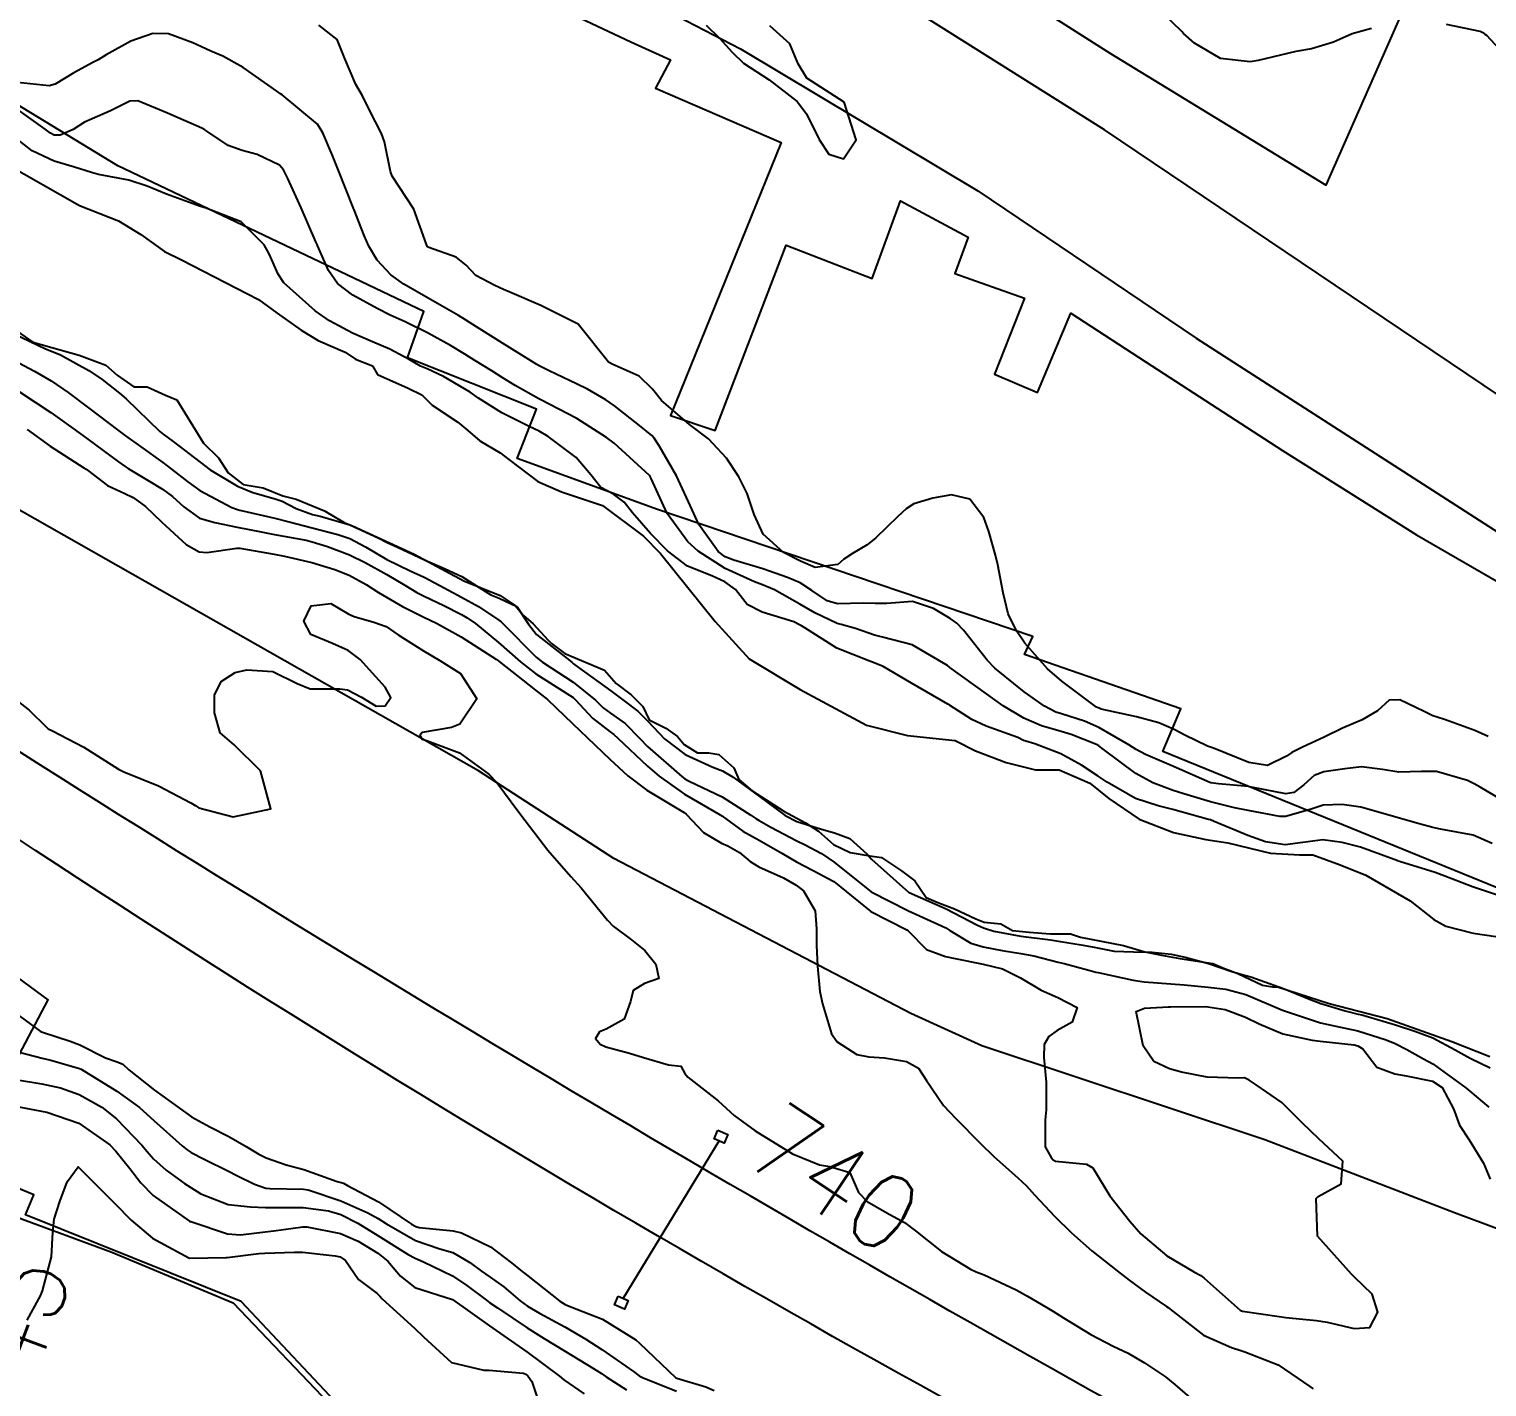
# Model space of a CAD drawing. Header units: metres. Extents: x 318500 to 325275, y 7408834 to 7428799.
# Drawn here: x 320770.1 to 320847.7, y 7409803.4 to 7409875.7 of the extents above; entities that cross this region are included whole.
import ezdxf
from ezdxf.enums import TextEntityAlignment as Align

# ---------------------------------------------------------------- set-up
doc = ezdxf.new("R2010")
doc.units = ezdxf.units.M
doc.header["$MEASUREMENT"] = 0
for name, color, linetype in [('Cotas', 45, 'Continuous'), ('Curvas de Nivel 1m', 11, 'Continuous'), ('Curvas de Nivel 5m', 15, 'Continuous'), ('Divisas', 45, 'Continuous'), ('Edificações', 30, 'Continuous'), ('Hidrografia', 140, 'Continuous'), ('Linha Férrea', 20, 'Continuous'), ('Pórticos', 45, 'Continuous'), ('Vias Primárias', 230, 'Continuous')]:
    doc.layers.add(name, color=color, linetype=linetype)
doc.styles.add('Style-STANDARD', font='STANDARD.shx')

msp = doc.modelspace()

# ---------------------------------------------------------------- linework, layer by layer
at = {"layer": 'Curvas de Nivel 1m', "flags": 128}
for points, elevation in [([(320847.743, 7409838.022), (320847.03, 7409838.341), (320845.478, 7409838.893), (320845.037, 7409839.044), (320844.809, 7409839.115), (320844.332, 7409839.351), (320843.049, 7409839.966), (320842.486, 7409839.941), (320841.858, 7409839.388), (320841.035, 7409838.894), (320839.991, 7409838.45), (320839.026, 7409837.975), (320837.873, 7409837.437), (320837.294, 7409837.168), (320837.013, 7409836.969), (320836.002, 7409836.468), (320835.007, 7409836.623), (320833.13, 7409837.387), (320833.019, 7409837.429), (320832.818, 7409837.503), (320831.595, 7409838.09), (320831.028, 7409838.379), (320830.225, 7409838.735), (320829.035, 7409839.069), (320827.148, 7409839.47), (320827.039, 7409839.519), (320826.995, 7409839.536), (320826.899, 7409839.582), (320825.06, 7409840.967), (320824.3, 7409841.622), (320823.09, 7409842.986), (320822.647, 7409843.645), (320822.207, 7409844.551), (320821.933, 7409845.652), (320821.651, 7409847.146), (320821.525, 7409847.656), (320821.169, 7409848.918), (320820.906, 7409849.664), (320820.168, 7409850.654), (320819.192, 7409850.876), (320818.19, 7409850.705), (320817.187, 7409850.39), (320816.777, 7409850.132), (320816.335, 7409849.728), (320815.749, 7409849.157), (320815.163, 7409848.593), (320814.693, 7409848.21), (320813.923, 7409847.758), (320813.462, 7409847.449), (320813.141, 7409847.167), (320811.924, 7409847.002), (320811.143, 7409847.341), (320810.243, 7409847.809), (320809.164, 7409848.775), (320808.687, 7409849.827), (320808.306, 7409850.948), (320807.868, 7409851.84), (320807.215, 7409852.835), (320806.246, 7409853.865), (320805.241, 7409854.613), (320803.745, 7409855.895), (320803.266, 7409856.494), (320802.56, 7409857.198), (320801.278, 7409857.762), (320801.153, 7409857.806), (320800.928, 7409857.935), (320799.31, 7409859.96), (320797.324, 7409860.945), (320795.674, 7409861.666), (320795.337, 7409861.806), (320794.875, 7409862.017), (320793.871, 7409862.558), (320793.351, 7409863.094), (320792.828, 7409863.521), (320791.36, 7409864.034), (320791.304, 7409864.071), (320791.242, 7409864.191), (320790.565, 7409866.078), (320789.416, 7409867.836), (320789.321, 7409868.091), (320789.004, 7409869.665), (320788.846, 7409870.099), (320788.211, 7409871.356), (320787.845, 7409872.114), (320787.479, 7409872.716), (320786.884, 7409874.129), (320786.49, 7409875.115), (320785.517, 7409875.871)], 739), ([(320806.124, 7409875.871), (320806.835, 7409875.182), (320807.506, 7409874.437), (320808.107, 7409873.844), (320809.487, 7409872.96), (320810.965, 7409871.808), (320811.46, 7409871.155), (320812.137, 7409869.79), (320812.652, 7409869.001), (320813.43, 7409868.763), (320814.11, 7409869.763), (320813.47, 7409871.77), (320811.489, 7409873.049), (320811.024, 7409873.807), (320810.577, 7409874.88), (320809.52, 7409875.83)], 739), ([(320848.976, 7409834.336), (320847.319, 7409835.315), (320846.993, 7409835.497), (320846.652, 7409835.667), (320845.002, 7409836.146), (320844.204, 7409836.15), (320843.001, 7409836.118), (320842.13, 7409836.256), (320841.005, 7409836.391), (320840.12, 7409836.292), (320839.001, 7409836.132), (320838.483, 7409835.942), (320837.929, 7409835.436), (320837.4, 7409835.027), (320836.983, 7409834.955), (320835.149, 7409835.317), (320834.988, 7409835.345), (320833.392, 7409835.496), (320832.991, 7409835.545), (320832.928, 7409835.564), (320831.003, 7409836.421), (320829.51, 7409837.056), (320829.016, 7409837.313), (320828.614, 7409837.564), (320827.029, 7409838.484), (320826.262, 7409838.821), (320825.036, 7409839.211), (320824.734, 7409839.311), (320824.126, 7409839.624), (320823.051, 7409840.396), (320821.493, 7409841.656), (320821.076, 7409842.076), (320819.815, 7409843.679), (320819.468, 7409844.049), (320819.106, 7409844.3), (320818.227, 7409844.819), (320817.115, 7409845.199), (320815.752, 7409845.095), (320815.114, 7409845.093), (320814.48, 7409845.116), (320813.113, 7409845.075), (320812.569, 7409845.232), (320811.754, 7409845.79), (320811.126, 7409846.186), (320810.455, 7409846.482), (320809.137, 7409846.937), (320807.595, 7409847.391), (320807.146, 7409847.575), (320806.774, 7409847.856), (320805.738, 7409849.305), (320805.467, 7409849.876), (320805.384, 7409850.079), (320805.186, 7409850.499), (320804.547, 7409851.887), (320803.632, 7409853.488), (320803.365, 7409853.899), (320803.232, 7409854.039), (320802.581, 7409854.569), (320801.255, 7409855.605), (320800.783, 7409855.937), (320799.82, 7409856.506), (320799.268, 7409856.773), (320797.77, 7409857.48), (320797.277, 7409857.722), (320797.111, 7409857.816), (320796.831, 7409857.987), (320795.294, 7409858.953), (320793.562, 7409860.036), (320793.312, 7409860.192), (320792.942, 7409860.419), (320791.329, 7409861.351), (320790.035, 7409862.083), (320789.345, 7409862.577), (320788.615, 7409863.364), (320788.17, 7409864.108), (320787.928, 7409864.671), (320787.389, 7409866.052), (320787.37, 7409866.1), (320787.362, 7409866.12), (320787.342, 7409866.17), (320786.559, 7409868.133), (320786.233, 7409868.943), (320785.735, 7409870.146), (320785.447, 7409870.61), (320783.554, 7409872.169), (320783.471, 7409872.227), (320783.28, 7409872.366), (320781.491, 7409873.619), (320780.401, 7409874.216), (320779.775, 7409874.498), (320779.504, 7409874.622), (320778.817, 7409874.927), (320777.512, 7409875.408), (320776.674, 7409875.425), (320775.507, 7409875.023), (320774.191, 7409874.3), (320773.767, 7409874.035), (320773.494, 7409873.881), (320772.467, 7409873.339), (320771.476, 7409872.742), (320771.159, 7409872.65), (320769.477, 7409872.821)], 738), ([(320847.959, 7409832.314), (320846.954, 7409832.764), (320845.211, 7409833.084), (320844.958, 7409833.134), (320844.793, 7409833.177), (320844.144, 7409833.352), (320842.965, 7409833.677), (320842.527, 7409833.816), (320840.973, 7409834.246), (320839.985, 7409834.4), (320838.974, 7409834.351), (320838.272, 7409834.129), (320836.964, 7409833.748), (320836.663, 7409833.756), (320834.969, 7409834.068), (320834.245, 7409834.213), (320832.976, 7409834.544), (320831.546, 7409834.957), (320830.984, 7409835.136), (320829.9, 7409835.546), (320828.997, 7409836.044), (320827.262, 7409837.332), (320827.019, 7409837.512), (320826.897, 7409837.582), (320825.551, 7409838.128), (320825.027, 7409838.285), (320823.981, 7409838.577), (320823.033, 7409838.987), (320821.943, 7409839.651), (320821.049, 7409840.277), (320819.103, 7409841.69), (320819.07, 7409841.711), (320818.976, 7409841.787), (320817.088, 7409842.899), (320815.521, 7409843.308), (320815.095, 7409843.412), (320814.08, 7409843.755), (320813.305, 7409843.97), (320813.103, 7409844.032), (320811.908, 7409844.588), (320811.113, 7409845.056), (320809.766, 7409845.814), (320809.124, 7409846.09), (320808.705, 7409846.247), (320807.137, 7409846.956), (320805.703, 7409847.872), (320805.157, 7409848.371), (320804.056, 7409849.891), (320803.199, 7409851.754), (320803.152, 7409851.854), (320803.11, 7409851.901), (320801.225, 7409853.62), (320800.827, 7409853.936), (320799.245, 7409854.937), (320797.294, 7409855.945), (320797.26, 7409855.964), (320797.226, 7409855.981), (320795.97, 7409856.703), (320795.271, 7409857.126), (320794.724, 7409857.468), (320793.823, 7409858.032), (320793.285, 7409858.364), (320792.515, 7409858.828), (320791.302, 7409859.502), (320790.105, 7409860.082), (320789.315, 7409860.446), (320788.626, 7409860.795), (320787.331, 7409861.506), (320786.512, 7409862.132), (320786.021, 7409862.814), (320785.443, 7409864.149), (320785.418, 7409864.206), (320785.363, 7409864.343), (320784.566, 7409866.158), (320783.865, 7409867.714), (320783.636, 7409868.168), (320783.422, 7409868.415), (320782.23, 7409868.99), (320781.43, 7409869.203), (320780.687, 7409869.465), (320779.56, 7409870.228), (320779.441, 7409870.309), (320779.286, 7409870.388), (320777.454, 7409871.192), (320775.89, 7409871.847), (320775.463, 7409871.834), (320774.435, 7409871.316), (320773.449, 7409870.896), (320773.051, 7409870.709), (320772.436, 7409870.32), (320771.753, 7409870.011), (320771.437, 7409870.026), (320771.232, 7409870.127), (320770.946, 7409870.337), (320769.456, 7409871.406)], 737), ([(320848.831, 7409829.371), (320846.92, 7409830.009), (320845.821, 7409830.436), (320844.932, 7409830.783), (320843.034, 7409831.369), (320842.958, 7409831.387), (320842.94, 7409831.395), (320841.49, 7409831.936), (320840.947, 7409832.117), (320839.98, 7409832.379), (320838.951, 7409832.52), (320837.889, 7409832.376), (320836.948, 7409832.249), (320835.895, 7409832.411), (320834.953, 7409832.74), (320833.16, 7409833.498), (320832.961, 7409833.57), (320832.868, 7409833.595), (320830.969, 7409834.126), (320830.184, 7409834.33), (320828.977, 7409834.708), (320827.467, 7409835.575), (320826.995, 7409835.905), (320826.111, 7409836.486), (320825.012, 7409837.093), (320823.627, 7409837.631), (320823.142, 7409837.759), (320823.022, 7409837.807), (320822.708, 7409837.959), (320821.029, 7409838.558), (320820.275, 7409838.914), (320819.071, 7409839.69), (320819.04, 7409839.71), (320818.99, 7409839.741), (320817.057, 7409840.859), (320815.552, 7409841.735), (320815.073, 7409841.941), (320814.783, 7409842.036), (320813.084, 7409842.718), (320811.378, 7409843.796), (320811.207, 7409843.904), (320811.102, 7409843.964), (320810.791, 7409844.115), (320809.108, 7409844.624), (320808.319, 7409845.039), (320807.691, 7409845.841), (320807.126, 7409846.249), (320806.426, 7409846.565), (320805.138, 7409847.083), (320804.066, 7409847.891), (320803.164, 7409848.817), (320802.211, 7409849.915), (320801.758, 7409850.494), (320801.19, 7409850.912), (320800.52, 7409851.267), (320799.997, 7409851.948), (320799.214, 7409852.864), (320797.725, 7409853.975), (320797.234, 7409854.261), (320796.717, 7409854.509), (320795.248, 7409855.238), (320794.018, 7409856.029), (320793.562, 7409856.335), (320793.265, 7409856.514), (320792.141, 7409857.181), (320791.275, 7409857.585), (320790.933, 7409857.721), (320790.314, 7409858.074), (320789.288, 7409858.628), (320788.37, 7409859.028), (320787.3, 7409859.485), (320786.079, 7409860.138), (320785.318, 7409860.671), (320783.66, 7409862.167), (320783.344, 7409862.616), (320782.878, 7409863.7), (320782.606, 7409864.181), (320781.378, 7409865.404), (320779.472, 7409866.145), (320779.389, 7409866.163), (320779.163, 7409866.232), (320777.399, 7409866.88), (320776.37, 7409867.301), (320775.41, 7409867.618), (320773.792, 7409867.927), (320773.416, 7409868.036), (320772.511, 7409868.319), (320771.423, 7409868.628), (320770.261, 7409869.18), (320769.435, 7409869.816)], 736), ([(320769.296, 7409859.442), (320770.971, 7409858.648), (320771.283, 7409858.524), (320771.757, 7409858.325), (320773.272, 7409857.492), (320773.979, 7409857.011), (320774.906, 7409856.285), (320775.256, 7409855.983), (320777.06, 7409854.253), (320777.228, 7409854.109), (320777.753, 7409853.711), (320779.206, 7409852.61), (320779.73, 7409852.215), (320781.191, 7409851.341), (320782.008, 7409851.007), (320783.185, 7409850.671), (320783.557, 7409850.537), (320784.302, 7409850.153), (320785.175, 7409849.829), (320785.578, 7409849.732), (320787.167, 7409849.278), (320788.672, 7409848.583), (320789.154, 7409848.334), (320789.709, 7409848.082), (320791.14, 7409847.424), (320792.244, 7409846.938), (320793.127, 7409846.528), (320793.909, 7409846.028), (320794.66, 7409845.561), (320795.114, 7409845.379), (320796.052, 7409844.939), (320796.674, 7409843.986), (320797.092, 7409843.449), (320798.974, 7409841.961), (320799.069, 7409841.886), (320799.338, 7409841.684), (320801.048, 7409840.443), (320801.767, 7409839.919), (320802.492, 7409839.365), (320803.029, 7409838.837), (320803.917, 7409837.891), (320805.008, 7409837.051), (320806.48, 7409836.375), (320806.995, 7409836.193), (320807.561, 7409835.841), (320808.975, 7409834.816), (320810.335, 7409833.806), (320810.957, 7409833.495), (320812.259, 7409833.087), (320812.951, 7409832.889), (320813.771, 7409832.58), (320814.689, 7409831.744), (320814.936, 7409831.484), (320816.895, 7409829.72), (320816.91, 7409829.71), (320816.926, 7409829.703), (320818.897, 7409828.844), (320820.575, 7409827.974), (320820.882, 7409827.825), (320821.434, 7409827.654), (320822.877, 7409827.379), (320824.447, 7409827.188), (320824.875, 7409827.126), (320826.196, 7409826.913), (320826.872, 7409826.776), (320827.846, 7409826.595), (320828.87, 7409826.548), (320829.866, 7409826.541), (320830.869, 7409826.423), (320831.622, 7409826.274), (320832.864, 7409825.929), (320834.166, 7409825.487), (320834.857, 7409825.289), (320835.117, 7409825.215), (320836.847, 7409824.597), (320838.232, 7409824.036), (320838.836, 7409823.801), (320840.134, 7409823.407), (320840.828, 7409823.237), (320841.031, 7409823.192), (320842.819, 7409822.665), (320843.842, 7409822.327), (320844.81, 7409821.984), (320845.982, 7409821.328), (320846.796, 7409820.901), (320847.86, 7409820.373)], 736), ([(320769.277, 7409858.041), (320770.382, 7409857.454), (320771.266, 7409856.943), (320772.17, 7409856.321), (320773.248, 7409855.504), (320774.867, 7409854.285), (320775.226, 7409854.024), (320776.032, 7409853.453), (320777.205, 7409852.599), (320777.681, 7409852.243), (320778.535, 7409851.572), (320779.189, 7409851.099), (320780.877, 7409850.203), (320781.178, 7409850.097), (320781.311, 7409850.065), (320783.172, 7409849.629), (320783.867, 7409849.462), (320785.165, 7409849.112), (320786.525, 7409848.761), (320787.157, 7409848.555), (320787.999, 7409848.107), (320789.14, 7409847.439), (320790.367, 7409846.836), (320791.126, 7409846.486), (320791.958, 7409846.052), (320793.114, 7409845.432), (320794.007, 7409844.925), (320795.102, 7409844.212), (320795.216, 7409844.124), (320795.333, 7409844.007), (320797.074, 7409842.236), (320797.413, 7409841.977), (320799.054, 7409840.904), (320800.23, 7409839.942), (320800.647, 7409839.547), (320801.033, 7409839.262), (320801.816, 7409838.707), (320802.595, 7409837.906), (320803.014, 7409837.483), (320804.829, 7409835.882), (320804.988, 7409835.765), (320805.22, 7409835.643), (320806.974, 7409834.806), (320808.512, 7409833.827), (320808.78, 7409833.645), (320808.957, 7409833.543), (320809.574, 7409833.193), (320810.947, 7409832.459), (320811.396, 7409832.245), (320812.266, 7409831.78), (320812.933, 7409831.329), (320814.91, 7409829.74), (320816.895, 7409828.743), (320818.649, 7409827.928), (320818.882, 7409827.823), (320819.1, 7409827.687), (320820.214, 7409827.01), (320820.872, 7409826.811), (320821.89, 7409826.629), (320822.868, 7409826.463), (320823.572, 7409826.335), (320824.864, 7409826.007), (320825.182, 7409825.924), (320826.501, 7409825.585), (320826.858, 7409825.479), (320826.987, 7409825.449), (320828.852, 7409825.039), (320829.44, 7409824.962), (320830.85, 7409824.854), (320831.572, 7409824.797), (320832.848, 7409824.68), (320833.777, 7409824.559), (320834.842, 7409824.283), (320836.798, 7409823.45), (320836.83, 7409823.439), (320836.853, 7409823.427), (320838.82, 7409822.768), (320839.637, 7409822.592), (320840.814, 7409822.342), (320842.325, 7409821.86), (320842.805, 7409821.679), (320843.42, 7409821.361), (320844.309, 7409820.861), (320844.793, 7409820.6), (320846.557, 7409819.322), (320846.777, 7409819.128), (320847.783, 7409818.286)], 737), ([(320769.592, 7409856.355), (320771.244, 7409855.259), (320772.557, 7409854.317), (320773.223, 7409853.832), (320774.858, 7409852.633), (320775.202, 7409852.382), (320775.36, 7409852.278), (320776.525, 7409851.592), (320777.189, 7409851.181), (320777.724, 7409850.781), (320778.336, 7409850.233), (320779.171, 7409849.635), (320779.985, 7409849.395), (320781.164, 7409849.16), (320782.437, 7409848.905), (320783.159, 7409848.769), (320784.844, 7409848.456), (320785.154, 7409848.383), (320785.977, 7409848.132), (320787.144, 7409847.689), (320787.974, 7409847.27), (320789.128, 7409846.63), (320790.097, 7409846.075), (320790.732, 7409845.682), (320791.114, 7409845.479), (320792.17, 7409844.989), (320793.105, 7409844.51), (320793.404, 7409844.337), (320793.847, 7409844.029), (320795.085, 7409843.025), (320796.24, 7409841.992), (320797.06, 7409841.343), (320798.715, 7409840.294), (320799.042, 7409840.088), (320799.183, 7409839.958), (320800.071, 7409838.985), (320801.023, 7409838.258), (320801.212, 7409838.117), (320801.421, 7409837.924), (320802.998, 7409836.433), (320803.63, 7409835.894), (320804.976, 7409834.944), (320806.865, 7409833.851), (320806.922, 7409833.813), (320806.959, 7409833.785), (320808.086, 7409832.968), (320808.947, 7409832.501), (320810.164, 7409831.808), (320810.933, 7409831.339), (320811.826, 7409830.887), (320812.918, 7409830.294), (320813.586, 7409829.76), (320814.894, 7409828.691), (320816.806, 7409827.721), (320816.879, 7409827.668), (320817.848, 7409826.684), (320818.866, 7409826.308), (320819.375, 7409826.192), (320820.862, 7409825.898), (320821.897, 7409825.65), (320822.853, 7409825.165), (320823.953, 7409824.514), (320824.838, 7409824.114), (320825.876, 7409823.594), (320825.61, 7409822.807), (320824.811, 7409822.357), (320824.369, 7409822.054), (320824.115, 7409821.62), (320824.097, 7409820.925), (320824.227, 7409819.618), (320824.226, 7409818.15), (320824.162, 7409817.619), (320824.167, 7409816.179), (320824.488, 7409815.613), (320824.595, 7409815.488), (320824.718, 7409815.413), (320826.376, 7409815.245), (320826.715, 7409815.049), (320827.619, 7409813.571), (320828.68, 7409812.21), (320829.264, 7409811.551), (320830.653, 7409810.368), (320832.123, 7409809.508), (320832.457, 7409809.321), (320832.637, 7409809.184), (320834.544, 7409807.481), (320834.619, 7409807.442), (320834.665, 7409807.434), (320836.615, 7409807.14), (320836.97, 7409807.089), (320838.613, 7409806.937), (320839.184, 7409806.841), (320840.607, 7409806.509), (320841.445, 7409806.55), (320841.876, 7409807.381), (320841.572, 7409808.328), (320840.638, 7409809.237), (320840.471, 7409809.402), (320838.67, 7409811.42), (320838.588, 7409813.422), (320838.701, 7409813.537), (320839.919, 7409814.197), (320840.02, 7409815.407), (320838.738, 7409816.605), (320837.858, 7409817.433), (320836.766, 7409818.534), (320835.397, 7409819.471), (320835.026, 7409819.72), (320834.784, 7409819.838), (320834.446, 7409819.821), (320832.784, 7409819.888), (320831.419, 7409820.153), (320830.788, 7409820.317), (320829.958, 7409820.709), (320829.388, 7409821.551), (320829.013, 7409823.372), (320829.463, 7409823.551), (320830.73, 7409823.633), (320830.832, 7409823.633), (320832.698, 7409823.636), (320832.832, 7409823.626), (320833.752, 7409823.491), (320834.824, 7409823.084), (320835.564, 7409822.724), (320836.811, 7409822.184), (320838.378, 7409821.855), (320838.806, 7409821.806), (320840.61, 7409821.595), (320840.802, 7409821.552), (320841.071, 7409821.396), (320841.815, 7409820.409), (320842.787, 7409820.058), (320843.38, 7409819.955), (320844.783, 7409819.665), (320845.296, 7409819.335), (320845.899, 7409818.192), (320846.214, 7409817.325), (320846.738, 7409816.55), (320847.505, 7409815.308), (320847.86, 7409814.451)], 738), ([(320769.985, 7409854.349), (320771.217, 7409853.462), (320773.005, 7409852.312), (320773.126, 7409852.237), (320773.199, 7409852.181), (320774.273, 7409851.371), (320775.187, 7409850.942), (320775.639, 7409850.728), (320776.292, 7409850.263), (320777.167, 7409849.415), (320778.461, 7409848.23), (320779.144, 7409847.846), (320779.561, 7409847.799), (320781.148, 7409848.036), (320781.314, 7409848.031), (320783.143, 7409847.718), (320783.69, 7409847.614), (320785.137, 7409847.271), (320786.361, 7409846.899), (320787.127, 7409846.594), (320788.037, 7409846.106), (320788.694, 7409845.675), (320789.113, 7409845.422), (320789.961, 7409844.93), (320791.103, 7409844.368), (320791.784, 7409844.053), (320793.089, 7409843.311), (320794.973, 7409842.11), (320795.07, 7409842.039), (320795.105, 7409842.009), (320797.047, 7409840.479), (320797.685, 7409839.974), (320799.027, 7409838.696), (320799.4, 7409838.331), (320799.813, 7409837.948), (320801.003, 7409836.799), (320801.957, 7409835.915), (320802.979, 7409835.155), (320804.75, 7409834.096), (320804.961, 7409833.963), (320805.057, 7409833.879), (320805.983, 7409832.897), (320806.945, 7409832.339), (320807.288, 7409832.189), (320807.91, 7409831.835), (320808.464, 7409831.358), (320808.929, 7409831.085), (320810.238, 7409830.489), (320810.914, 7409830.096), (320811.313, 7409829.794), (320811.938, 7409828.74), (320812, 7409827.783), (320811.994, 7409826.906), (320812.054, 7409825.782), (320812.181, 7409824.438), (320812.327, 7409823.778), (320812.806, 7409822.187), (320813.097, 7409821.766), (320814.14, 7409821.096), (320814.792, 7409820.971), (320815.616, 7409820.907), (320816.79, 7409820.708), (320817.433, 7409820.356), (320817.85, 7409819.704), (320818.76, 7409818.377), (320819.415, 7409817.68), (320820.73, 7409816.349), (320821.436, 7409815.653), (320822.709, 7409814.532), (320823.173, 7409814.101), (320823.603, 7409813.626), (320824.683, 7409812.466), (320825.575, 7409811.596), (320826.656, 7409810.643), (320828.003, 7409809.566), (320828.635, 7409809.076), (320829.513, 7409808.431), (320830.622, 7409807.684), (320830.712, 7409807.62), (320830.817, 7409807.527), (320832.6, 7409806.155), (320834.094, 7409805.485), (320834.588, 7409805.328), (320834.804, 7409805.259), (320836.577, 7409804.569), (320838.257, 7409803.425), (320838.425, 7409803.289)], 739), ([(320768.82, 7409823.693), (320770.679, 7409822.332), (320770.758, 7409822.289), (320770.799, 7409822.27), (320772.287, 7409821.8), (320772.793, 7409821.594), (320774.154, 7409820.918), (320774.784, 7409820.695), (320775.077, 7409820.57), (320775.396, 7409820.271), (320776.764, 7409819.19), (320778.094, 7409818.23), (320778.743, 7409817.775), (320779.708, 7409817.237), (320780.728, 7409816.726), (320781.649, 7409816.186), (320782.324, 7409815.784), (320782.714, 7409815.585), (320783.78, 7409815.223), (320784.708, 7409814.975), (320786.497, 7409814.328), (320786.702, 7409814.274), (320786.819, 7409814.236), (320787.041, 7409814.115), (320788.687, 7409813.249), (320790.45, 7409812.063), (320790.668, 7409811.928), (320790.849, 7409811.876), (320792.665, 7409811.699), (320793.101, 7409811.596), (320794.653, 7409810.852), (320795.764, 7409809.993), (320796.255, 7409809.605), (320796.633, 7409809.315), (320798.346, 7409807.963), (320798.617, 7409807.789), (320798.917, 7409807.654), (320800.606, 7409807.002), (320802.378, 7409805.903), (320802.587, 7409805.722), (320804.508, 7409803.881), (320804.56, 7409803.858), (320806.103, 7409803.405), (320806.554, 7409803.204)], 741), ([(320769.64, 7409821.198), (320770.786, 7409820.895), (320771.244, 7409820.783), (320772.78, 7409820.339), (320772.87, 7409820.299), (320774.763, 7409819.14), (320775.971, 7409818.262), (320776.74, 7409817.584), (320778.239, 7409816.227), (320778.503, 7409816.008), (320778.716, 7409815.867), (320779.405, 7409815.521), (320780.707, 7409814.877), (320781.152, 7409814.641), (320782.092, 7409814.179), (320782.697, 7409813.98), (320782.907, 7409813.956), (320784.697, 7409813.927), (320784.944, 7409813.89), (320786.688, 7409813.301), (320788.116, 7409812.661), (320788.674, 7409812.368), (320789.123, 7409812.083), (320790.657, 7409811.193), (320791.954, 7409810.743), (320792.648, 7409810.541), (320793.546, 7409810.026), (320794.171, 7409809.553), (320794.632, 7409809.23), (320795.353, 7409808.725), (320796.222, 7409807.986), (320796.616, 7409807.694), (320797.26, 7409807.324), (320798.599, 7409806.59), (320799.727, 7409805.943), (320800.582, 7409805.392), (320802.256, 7409804.213), (320802.561, 7409803.992), (320802.735, 7409803.898), (320804.553, 7409803.162)], 742), ([(320769.372, 7409819.75), (320770.768, 7409819.52), (320771.773, 7409819.306), (320772.76, 7409818.956), (320773.967, 7409818.288), (320774.741, 7409817.663), (320776.09, 7409816.259), (320776.378, 7409815.917), (320776.713, 7409815.534), (320777.396, 7409814.929), (320778.369, 7409814.225), (320778.697, 7409814.009), (320779.229, 7409813.678), (320780.684, 7409813.102), (320781.881, 7409812.983), (320782.682, 7409812.943), (320783.885, 7409812.948), (320784.682, 7409812.949), (320786.031, 7409812.775), (320786.677, 7409812.577), (320787.598, 7409812.106), (320788.661, 7409811.462), (320790.268, 7409810.444), (320790.643, 7409810.248), (320791.084, 7409810.056), (320792.633, 7409809.31), (320793.397, 7409808.798), (320794.431, 7409808.013), (320794.618, 7409807.875), (320795.019, 7409807.599), (320796.598, 7409806.538), (320797.502, 7409805.971), (320798.58, 7409805.311), (320800.125, 7409804.378), (320800.563, 7409804.106), (320800.812, 7409803.926), (320801.885, 7409803.242)], 743), ([(320769.261, 7409818.352), (320770.746, 7409818.073), (320771.047, 7409818.024), (320772.737, 7409817.432), (320774.391, 7409816.283), (320774.717, 7409815.946), (320775.454, 7409815.015), (320776.046, 7409814.26), (320776.69, 7409813.591), (320778.637, 7409812.221), (320778.67, 7409812.204), (320778.695, 7409812.194), (320780.66, 7409811.54), (320781.352, 7409811.497), (320782.662, 7409811.655), (320783.116, 7409811.71), (320784.667, 7409811.922), (320784.883, 7409811.921), (320786.662, 7409811.558), (320787.616, 7409811.146), (320788.646, 7409810.517), (320789.183, 7409810.082), (320789.854, 7409809.293), (320790.626, 7409808.695), (320792.62, 7409808.04), (320794.6, 7409806.652), (320795.545, 7409805.996), (320796.579, 7409805.268), (320798.325, 7409803.962), (320798.558, 7409803.766), (320799.627, 7409803.02)], 744)]:
    msp.add_lwpolyline(points, dxfattribs=dict(at, elevation=elevation))
at = {"layer": 'Curvas de Nivel 5m', "flags": 128}
for points, elevation in [([(320841.533, 7409875.689), (320840.513, 7409875.41), (320839.838, 7409875.104), (320839.523, 7409874.972), (320838.339, 7409874.616), (320837.515, 7409874.47), (320836.69, 7409874.285), (320835.508, 7409873.988), (320835.072, 7409873.921), (320833.509, 7409874.093), (320832.124, 7409874.918), (320831.529, 7409875.436), (320831.435, 7409875.531), (320830.47, 7409876.476)], 740), ([(320849.501, 7409873.361), (320847.676, 7409875.318), (320847.593, 7409875.382), (320847.531, 7409875.425), (320847.313, 7409875.541), (320845.536, 7409875.91)], 740), ([(320769.039, 7409840.247), (320770.101, 7409839.415), (320771.022, 7409838.505), (320771.116, 7409838.424), (320771.309, 7409838.326), (320773.007, 7409837.448), (320774.847, 7409836.281), (320774.989, 7409836.195), (320775.131, 7409836.135), (320776.977, 7409835.392), (320778.71, 7409834.477), (320778.961, 7409834.318), (320779.127, 7409834.218), (320780.955, 7409833.729), (320782.96, 7409834.17), (320782.418, 7409836.179), (320781.011, 7409837.573), (320780.261, 7409838.208), (320779.96, 7409839.281), (320779.962, 7409840.211), (320780.319, 7409840.939), (320781.058, 7409841.411), (320781.689, 7409841.562), (320783.059, 7409841.47), (320784.366, 7409840.834), (320785.046, 7409840.547), (320786.627, 7409840.543), (320787.046, 7409840.502), (320787.788, 7409840.109), (320788.562, 7409839.624), (320789.036, 7409839.646), (320789.341, 7409840.085), (320789.048, 7409840.645), (320787.709, 7409842.11), (320787.077, 7409842.598), (320786.249, 7409842.962), (320785.09, 7409843.447), (320784.711, 7409844.146), (320785.108, 7409844.968), (320786.147, 7409845.092), (320787.104, 7409844.523), (320787.386, 7409844.399), (320788.435, 7409844.1), (320789.097, 7409843.862), (320789.739, 7409843.431), (320791.078, 7409842.568), (320791.96, 7409842.051), (320793.06, 7409841.363), (320793.93, 7409840.027), (320793.026, 7409838.673), (320792.57, 7409838.499), (320791.022, 7409838.23), (320790.895, 7409838.062), (320791.017, 7409837.873), (320791.292, 7409837.781), (320793.007, 7409837.152), (320794.561, 7409836.016), (320794.983, 7409835.561), (320796.16, 7409833.992), (320796.502, 7409833.534), (320796.95, 7409832.946), (320797.697, 7409831.972), (320798.919, 7409830.567), (320799.473, 7409829.952), (320800.885, 7409828.242), (320801.182, 7409827.925), (320802.156, 7409827.193), (320802.867, 7409826.63), (320803.444, 7409825.894), (320803.612, 7409825.129), (320802.844, 7409824.86), (320802.246, 7409824.502), (320802.101, 7409823.911), (320801.761, 7409822.97), (320800.807, 7409822.43), (320800.449, 7409822.292), (320800.238, 7409821.938), (320800.494, 7409821.632), (320800.796, 7409821.5), (320802.047, 7409821.166), (320802.79, 7409820.923), (320804.127, 7409820.546), (320804.786, 7409820.462), (320804.987, 7409820.082), (320805.146, 7409819.875), (320806.762, 7409818.628), (320807.621, 7409817.837), (320808.738, 7409817.022), (320810.72, 7409815.8), (320812.152, 7409815.216), (320812.714, 7409815.124), (320813.767, 7409814.811), (320814.238, 7409813.747), (320814.693, 7409813.264), (320815.745, 7409812.668), (320816.676, 7409812.152), (320817.274, 7409811.711), (320818.654, 7409810.61), (320820.199, 7409809.667), (320820.5, 7409809.523), (320820.638, 7409809.47), (320820.925, 7409809.369), (320822.629, 7409808.567), (320823.227, 7409808.232), (320824.26, 7409807.615), (320824.617, 7409807.403), (320825.138, 7409807.076), (320826.599, 7409806.18), (320827.785, 7409805.568), (320828.584, 7409805.183), (320829.449, 7409804.675), (320830.566, 7409803.941), (320831.065, 7409803.522), (320831.866, 7409802.824)], 740), ([(320769.992, 7409806.946), (320770.616, 7409808.076), (320770.705, 7409808.242), (320770.742, 7409808.328), (320770.805, 7409808.511), (320771.279, 7409810.32), (320771.352, 7409811.627), (320771.426, 7409812.319), (320771.736, 7409813.262), (320772.129, 7409814.309), (320772.708, 7409815.102), (320773.527, 7409814.292), (320774.683, 7409813.143), (320775.53, 7409812.267), (320776.656, 7409811.316), (320778.599, 7409810.262), (320778.641, 7409810.255), (320780.565, 7409810.277), (320780.641, 7409810.283), (320782.326, 7409810.493), (320782.645, 7409810.518), (320784.218, 7409810.575), (320784.646, 7409810.569), (320786.388, 7409810.379), (320786.643, 7409810.313), (320786.936, 7409810.116), (320787.629, 7409809.104), (320788.623, 7409808.36), (320788.762, 7409808.228), (320788.883, 7409808.086), (320790.597, 7409806.525), (320791.08, 7409806.055), (320792.57, 7409804.687), (320794.295, 7409804.283), (320794.564, 7409804.288), (320796.413, 7409804.132), (320796.561, 7409804.052), (320796.641, 7409803.979), (320796.847, 7409803.687), (320797.423, 7409801.971)], 745)]:
    msp.add_lwpolyline(points, dxfattribs=dict(at, elevation=elevation))
at = {"layer": 'Divisas'}
for points in [[(320870.531, 7409800.29), (320858.415, 7409806.927), (320851.713, 7409810.519), (320845.961, 7409812.668), (320835.853, 7409816.542), (320820.804, 7409821.552), (320817.021, 7409823.262), (320801.207, 7409831.525), (320794.016, 7409836.188), (320768.967, 7409850.415), (320745.249, 7409867.237), (320727.868, 7409881.25), (320704.458, 7409900.66), (320685.067, 7409919.555), (320678.524, 7409927.194), (320669.94, 7409937.418), (320649.271, 7409962.458)], [(320787.744, 7409801.167), (320781.385, 7409807.946), (320769.898, 7409812.562), (320770.339, 7409813.623), (320766.462, 7409815.214), (320771.117, 7409824.003), (320732.225, 7409852.637), (320691.669, 7409887.139), (320676.041, 7409902.322), (320674.278, 7409907.129), (320671.478, 7409910.677), (320655.124, 7409925.073)]]:
    msp.add_lwpolyline(points, dxfattribs=at)
at = {"layer": 'Edificações'}
for points in [[(320844.685, 7409880.016), (320839.112, 7409867.355), (320827.661, 7409874.344), (320817.809, 7409880.631)], [(320792.243, 7409879.658), (320802.111, 7409874.988), (320804.223, 7409874.02), (320803.431, 7409872.525), (320810.119, 7409869.623), (320804.235, 7409855.098), (320806.61, 7409854.307), (320810.394, 7409864.157), (320814.97, 7409862.398), (320816.466, 7409866.532), (320820.074, 7409864.597), (320819.37, 7409862.662), (320823.066, 7409861.343), (320821.482, 7409857.297), (320823.77, 7409856.33), (320825.53, 7409860.551), (320829.841, 7409857.737), (320836.808, 7409853.236), (320843.935, 7409848.75), (320850.813, 7409844.779)], [(320853.223, 7409827.921), (320830.439, 7409837.218), (320831.396, 7409839.49), (320823.074, 7409842.379), (320823.512, 7409843.342), (320803.53, 7409850.091), (320796.064, 7409852.818), (320797.09, 7409855.439), (320790.226, 7409858.165), (320791.106, 7409860.628), (320774.814, 7409868.383), (320766.267, 7409873.585)], [(320769.404, 7409812.445), (320774.504, 7409810.574), (320780.959, 7409807.864), (320787.491, 7409801.015)]]:
    msp.add_lwpolyline(points, dxfattribs=at)
at = {"layer": 'Hidrografia'}
for points in [[(320768.786, 7409868.539), (320772.772, 7409866.275), (320774.856, 7409865.46), (320776.034, 7409864.735), (320777.303, 7409863.83), (320778.209, 7409863.377), (320782.302, 7409861.27), (320783.299, 7409860.546), (320784.568, 7409859.64), (320785.474, 7409859.097), (320786.923, 7409858.463), (320787.467, 7409858.101), (320788.373, 7409857.739), (320788.645, 7409857.286), (320790.276, 7409856.561), (320791, 7409856.199), (320791.544, 7409855.656), (320792.903, 7409854.75), (320793.447, 7409854.297), (320794.081, 7409853.754), (320795.168, 7409853.12), (320795.621, 7409852.758), (320797.162, 7409851.58), (320798.43, 7409851.037), (320800.605, 7409850.313), (320802.796, 7409848.668), (320803.702, 7409847.762), (320806.602, 7409844.14), (320808.414, 7409842.147), (320811.132, 7409840.517), (320814.665, 7409838.615), (320816.84, 7409838.072), (320819.377, 7409837.8), (320820.464, 7409837.257), (320822.095, 7409836.623), (320823.654, 7409836.247), (320824.923, 7409836.247), (320825.738, 7409835.885), (320826.554, 7409835.523), (320827.55, 7409834.708), (320829.181, 7409833.621), (320830.993, 7409832.896), (320832.715, 7409832.534), (320833.893, 7409832.353), (320836.158, 7409831.81), (320837.698, 7409831.719), (320838.423, 7409831.719), (320839.873, 7409831.176), (320841.232, 7409830.632), (320843.588, 7409829.274), (320844.856, 7409828.278), (320845.49, 7409827.916), (320846.94, 7409827.553), (320848.752, 7409827.282)], [(320768.352, 7409860.331), (320770.292, 7409859.009), (320772.76, 7409858.304), (320774.171, 7409857.775), (320774.788, 7409857.246), (320775.67, 7409856.629), (320776.375, 7409856.629), (320777.345, 7409856.189), (320777.962, 7409855.925), (320779.373, 7409853.633), (320780.166, 7409852.84), (320780.695, 7409852.047), (320781.489, 7409851.43), (320782.547, 7409851.254), (320783.605, 7409850.814), (320784.31, 7409850.637), (320785.809, 7409850.021), (320786.867, 7409849.404), (320787.307, 7409849.227), (320790.583, 7409847.715), (320793.228, 7409846.305), (320795.167, 7409845.512), (320795.961, 7409844.983), (320796.401, 7409844.454), (320796.93, 7409844.014), (320797.724, 7409843.132), (320797.9, 7409842.956), (320798.605, 7409842.427), (320800.721, 7409841.546), (320801.339, 7409840.841), (320802.132, 7409840.224), (320802.749, 7409839.608), (320803.102, 7409838.903), (320803.983, 7409838.462), (320804.601, 7409838.021), (320804.953, 7409837.581), (320805.659, 7409837.14), (320806.276, 7409837.14), (320806.805, 7409837.052), (320807.598, 7409836.347), (320807.863, 7409835.73), (320808.568, 7409835.113), (320810.261, 7409834.034), (320811.408, 7409833.417), (320812.113, 7409832.976), (320812.906, 7409832.272), (320813.788, 7409831.831), (320814.846, 7409831.655), (320815.463, 7409831.567), (320816.521, 7409830.862), (320817.226, 7409830.333), (320817.843, 7409829.452), (320818.461, 7409829.187), (320819.342, 7409828.835), (320820.488, 7409828.306), (320820.929, 7409828.13), (320821.811, 7409828.042), (320822.428, 7409827.689), (320823.31, 7409827.601), (320824.456, 7409827.513), (320825.514, 7409827.513), (320826.043, 7409827.337), (320828.335, 7409826.896), (320829.481, 7409826.544), (320830.363, 7409826.367), (320831.332, 7409826.191), (320833.096, 7409825.927), (320833.713, 7409825.662), (320834.418, 7409825.398), (320835.741, 7409824.781), (320836.27, 7409824.693), (320836.534, 7409824.693), (320839.288, 7409823.8), (320842.374, 7409823.007), (320845.812, 7409821.773), (320847.84, 7409820.98)]]:
    msp.add_lwpolyline(points, dxfattribs=at)
at = {"layer": 'Linha Férrea'}
for points in [[(321000, 7409665.789, 0.078197), (320889.691, 7409761.645, 0.016428), (320831.735, 7409795.8, -0.029281), (320758.162, 7409840.189, -0.075107), (320633.213, 7409959.145, -0.038123), (320591.245, 7410019.369), (320569.878, 7410055.984), (320528.944, 7410130.121, 0.044252), (320455.674, 7410238.482), (320423.409, 7410279.545, -0.076357), (320336.109, 7410440.077, -0.029288), (320307.678, 7410537.206, 0.027041), (320278.586, 7410637.586, 0.100983), (320172.348, 7410808.477, 0.013159)], [(321000, 7409672.461, 0.064653), (320912.297, 7409751.466, 0.030753), (320836.249, 7409797.862, -0.016147), (320768.63, 7409837.796, -0.116635), (320583.997, 7410039.771), (320542.786, 7410113.919, 0.026405), (320494.03, 7410193.917, 0.017029), (320443.189, 7410260.7), (320429.493, 7410278.025, -0.097268), (320322.982, 7410493.451), (320310.757, 7410540.446), (320304.231, 7410567.008, 0.019913), (320282.851, 7410638.027, 0.100687), (320180.06, 7410806.177, 0.011092)]]:
    msp.add_lwpolyline(points, format="xyb", dxfattribs=at)
at = {"layer": 'Pórticos'}
for points in [[(320806.753, 7409817.057), (320807.285, 7409816.833), (320807.09, 7409816.373), (320806.559, 7409816.597)], [(320801.437, 7409808.221), (320801.969, 7409807.997), (320801.775, 7409807.537), (320801.243, 7409807.761)]]:
    msp.add_lwpolyline(points, close=True, dxfattribs=at)
msp.add_lwpolyline([(320801.703, 7409808.109), (320806.825, 7409816.485)], dxfattribs=at)
at = {"layer": 'Vias Primárias'}
msp.add_lwpolyline([(320979.301, 7409794.224), (320961.85, 7409806.467), (320950.246, 7409814.493), (320940.485, 7409821.21), (320934.636, 7409824.241), (320925.863, 7409827.273), (320917.414, 7409829.763), (320903.094, 7409833.565), (320886.413, 7409838.329), (320873.824, 7409842.669), (320861.802, 7409847.974), (320849.22, 7409855.568), (320827.326, 7409870.309), (320808.565, 7409882.127), (320802.825, 7409885.05), (320794.701, 7409888.839), (320778.977, 7409895.677), (320764.896, 7409900.657)], dxfattribs=at)
msp.add_lwpolyline([(320740.42, 7409900.365), (320748.768, 7409897.422), (320763.398, 7409893.121), (320776.307, 7409888.712), (320789.031, 7409883.961), (320797.421, 7409880.09), (320807.964, 7409874.607), (320820.583, 7409867.058), (320832.201, 7409859.209), (320850.297, 7409847.569), (320856.751, 7409843.483), (320864.067, 7409839.72), (320874.071, 7409835.527), (320883.24, 7409832.284), (320895.934, 7409828.843), (320910.995, 7409824.757), (320924.583, 7409820.763, -0.067227), (320939.765, 7409813.98, -0.021397), (320950.536, 7409806.655), (320967.749, 7409794.504), (320978.848, 7409787.062), (320982.829, 7409784.804), (320985.518, 7409783.621), (320988.961, 7409782.116)], format="xyb", dxfattribs=at)

# ---------------------------------------------------------------- texts
at = {"layer": 'Cotas', "style": 'Style-STANDARD'}
for s, rotation, p in [('740', 326.07616, (320812.955, 7409814.492, 740)), ('745', 69.79974, (320768.982, 7409805.753, 745))]:
    msp.add_text(s, height=4, rotation=rotation, dxfattribs=at).set_placement(p, align=Align.MIDDLE_CENTER)

doc.saveas('drawing.dxf')
